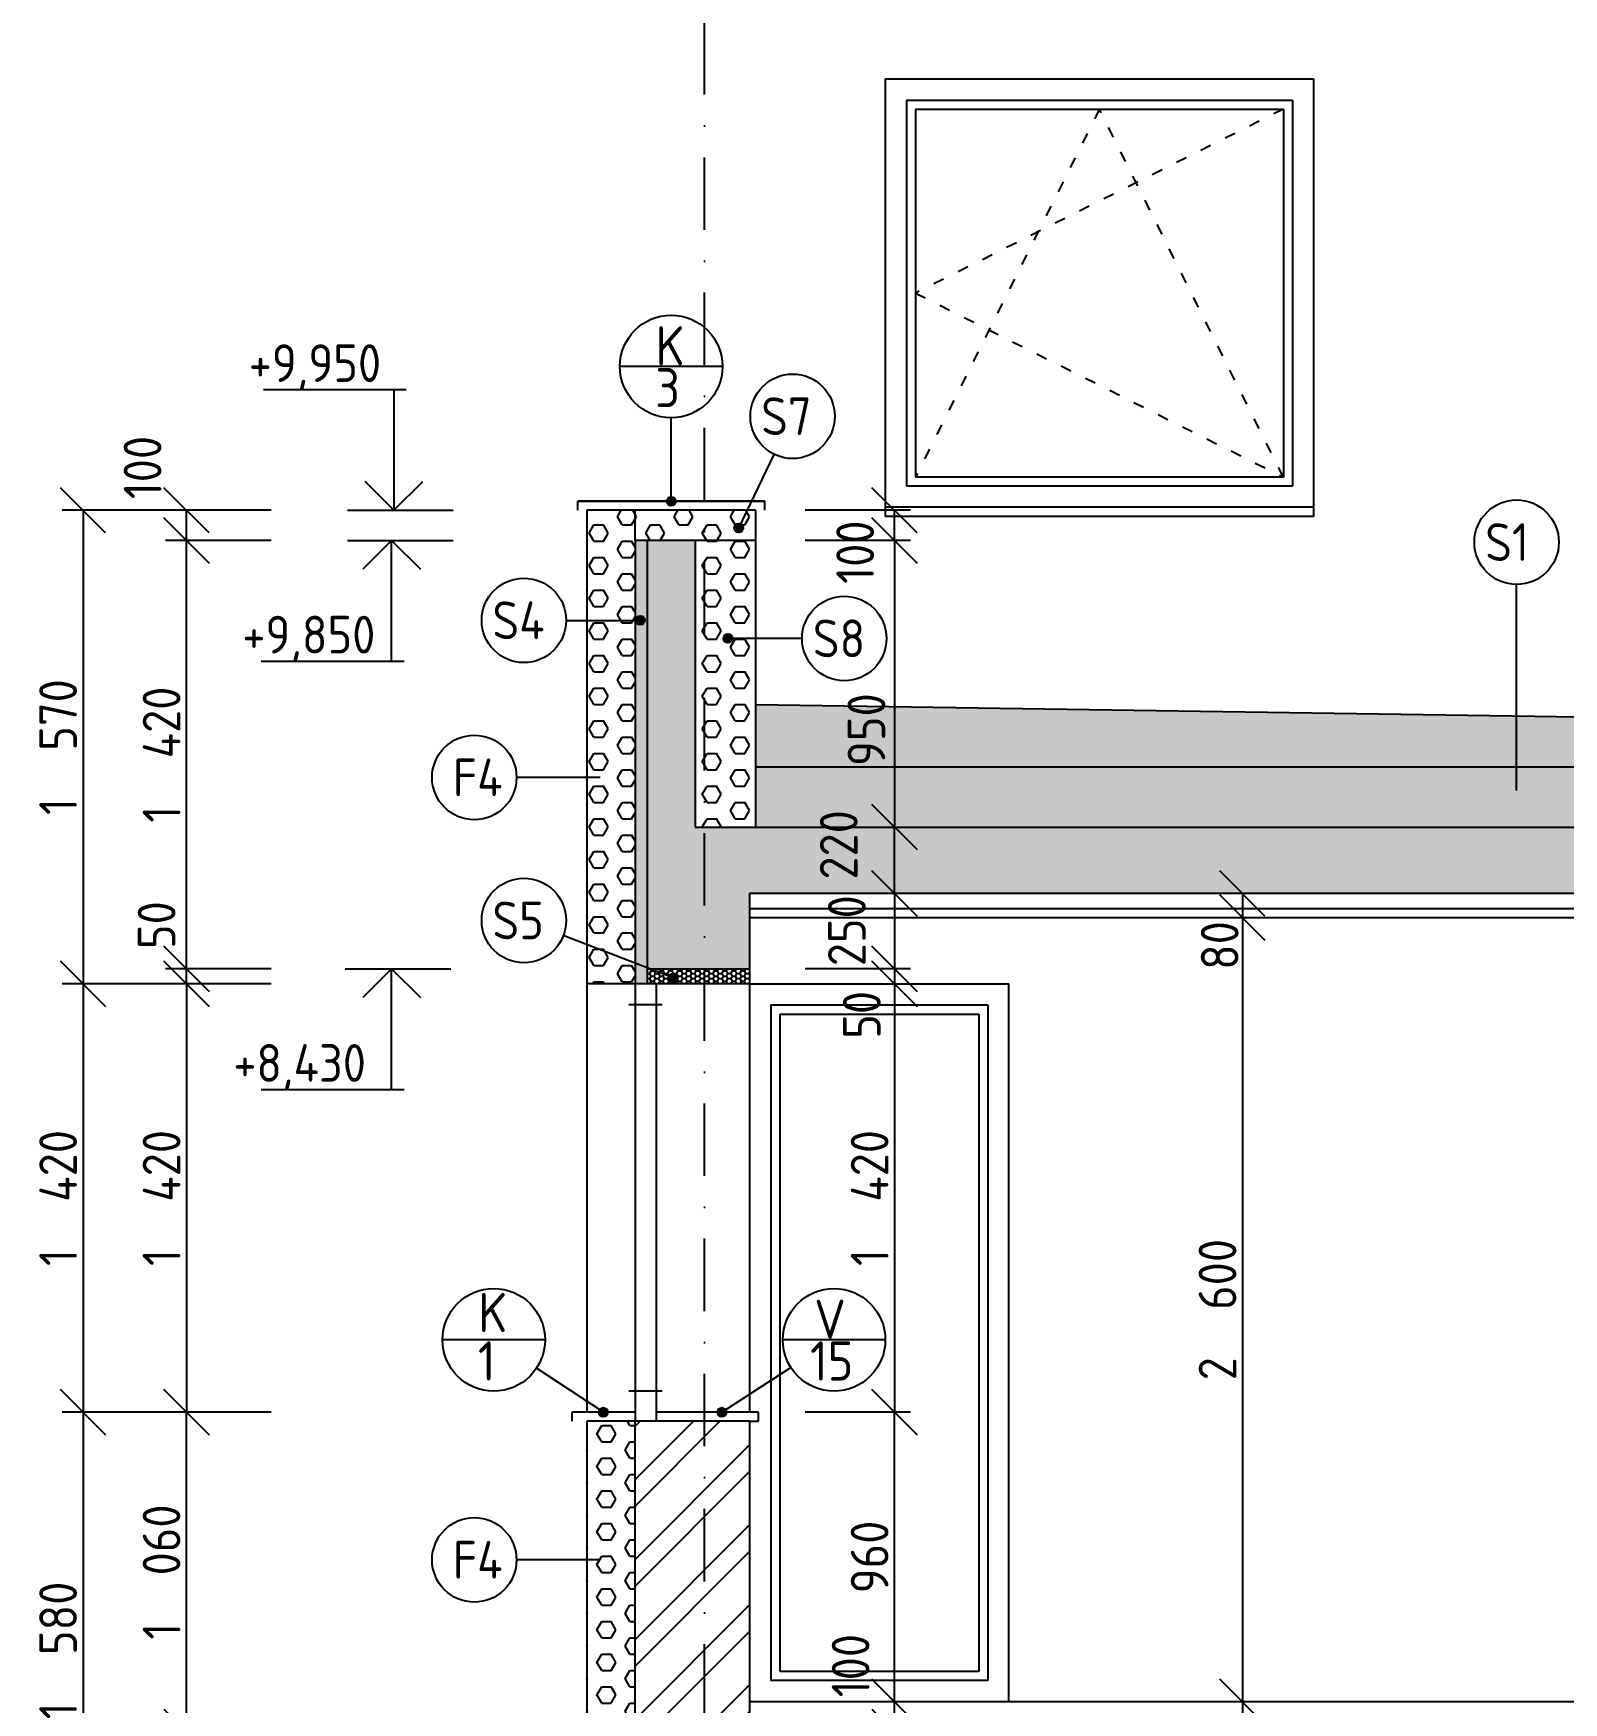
# Model space of a CAD drawing. Extents: x 3792242 to 5145247, y -1546315 to -1031918.
# Drawn here: x 3840718 to 3845792, y -1495763 to -1490229 of the extents above; entities that cross this region are included whole.
import ezdxf

# ---------------------------------------------------------------- set-up
doc = ezdxf.new("R2010")
doc.units = 0
doc.header["$MEASUREMENT"] = 0
doc.linetypes.add('ACAD_ISO03W100', pattern=[30, 12, -18])
doc.linetypes.add('BODKOCIARKOVANA_3', pattern=[5.6, 3, -1.3, 0, -1.3])
doc.layers.get('0').update_dxf_attribs({"linetype": 'CONTINUOUS'})
doc.layers.get('Defpoints').update_dxf_attribs({"color": 61, "linetype": 'CONTINUOUS'})
for name, color, linetype in [('KÓTY', 4, 'CONTINUOUS'), ('MÚRY', 1, 'CONTINUOUS'), ('OKNÁ', 143, 'CONTINUOUS'), ('osi', 253, 'CONTINUOUS'), ('TENKÁ', 7, 'CONTINUOUS'), ('ŠRAFY', 82, 'CONTINUOUS'), ('šrafy-múry', 8, 'CONTINUOUS')]:
    doc.layers.add(name, color=color, linetype=linetype)
doc.styles.add('STYLE1', font='isocp.shx')
doc.dimstyles.new('STANDARD-50', dxfattribs={"dimtxt": 125, "dimasz": 150, "dimexe": 10, "dimexo": 200, "dimgap": 20, "dimtad": 1, "dimdsep": 46, "dimlunit": 6, "dimtxsty": 'STYLE1', "dimblk1": 'OBLIQUE', "dimblk2": 'OBLIQUE', "dimsah": 1, "dimcen": 2.5, "dimse1": 1, "dimse2": 1, "dimadec": 0, "dimazin": 0, "dimtfac": 1, "dimtmove": 1, "dimatfit": 3, "dimldrblk": 'OBLIQUE', "dimfxl": 1, "dimtolj": 1, "dimtzin": 0, "dimarcsym": 0})
pattern_1 = [(0, (42813.193, 0), (0, 37.5), [37.5, -37.5]), (90, (42813.193, 0), (-37.5, 2e-15), [37.5, -37.5])]

# ---------------------------------------------------------------- blocks, each defined once
blk = doc.blocks.new('_OBLIQUE')
at = {"color": 0, "linetype": 'ByBlock'}
blk.add_line((-0.5, -0.5), (0.5, 0.5), dxfattribs=at)
blk = doc.blocks.new('*D33313')
at = {"layer": 'Defpoints', "color": 0}
for p in [(3843573.2, -1495760.3), (3843573.2, -1495760.3), (3843573.2, -1495860.3)]:
    blk.add_point(p, dxfattribs=at)
at = {"layer": 'KÓTY', "color": 0, "lineweight": -2, "ltscale": 0.25}
blk.add_line((3843573.2, -1495860.3), (3843573.2, -1495760.3), dxfattribs=at)
at = {"layer": 'KÓTY', "color": 0, "linetype": 'ByBlock', "lineweight": -2, "xscale": 150, "yscale": 150, "zscale": 150}
for p, rotation in [((3843573.2, -1495760.3), 90), ((3843573.2, -1495860.3), 270)]:
    blk.add_blockref('_OBLIQUE', p, dxfattribs=dict(at, rotation=rotation))
at = {"layer": 'KÓTY', "color": 0, "insert": (3843427.7, -1495640.5), "char_height": 125, "attachment_point": 5, "rotation": 90, "style": 'STYLE1'}
blk.add_mtext('\\A1;100', dxfattribs=at)
blk = doc.blocks.new('*D33314')
at = {"layer": 'Defpoints', "color": 0}
for p in [(3843092.7, -1493380.3), (3843092.7, -1494800.3), (3843573.2, -1494800.3)]:
    blk.add_point(p, dxfattribs=at)
at = {"layer": 'KÓTY', "color": 0, "lineweight": -2, "ltscale": 0.25}
blk.add_line((3843573.2, -1493380.3), (3843573.2, -1494800.3), dxfattribs=at)
at = {"layer": 'KÓTY', "color": 0, "linetype": 'ByBlock', "lineweight": -2, "xscale": 150, "yscale": 150, "zscale": 150}
for p, rotation in [((3843573.2, -1493380.3), 90), ((3843573.2, -1494800.3), 270)]:
    blk.add_blockref('_OBLIQUE', p, dxfattribs=dict(at, rotation=rotation))
at = {"layer": 'KÓTY', "color": 0, "insert": (3843490.7, -1494090.3), "char_height": 125, "attachment_point": 5, "rotation": 90, "style": 'STYLE1'}
blk.add_mtext('\\A1;1ﾠ420', dxfattribs=at)
blk = doc.blocks.new('*D33315')
at = {"layer": 'Defpoints', "color": 0}
for p in [(3843092.7, -1493330.3), (3843092.7, -1493380.3), (3843573.2, -1493380.3)]:
    blk.add_point(p, dxfattribs=at)
at = {"layer": 'KÓTY', "color": 0, "lineweight": -2, "ltscale": 0.25}
blk.add_line((3843573.2, -1493330.3), (3843573.2, -1493380.3), dxfattribs=at)
at = {"layer": 'KÓTY', "color": 0, "linetype": 'ByBlock', "lineweight": -2, "xscale": 150, "yscale": 150, "zscale": 150}
for p, rotation in [((3843573.2, -1493330.3), 90), ((3843573.2, -1493380.3), 270)]:
    blk.add_blockref('_OBLIQUE', p, dxfattribs=dict(at, rotation=rotation))
at = {"layer": 'KÓTY', "color": 0, "insert": (3843464.7, -1493483), "char_height": 125, "attachment_point": 5, "rotation": 90, "style": 'STYLE1'}
blk.add_mtext('\\A1;50', dxfattribs=at)
blk = doc.blocks.new('*D33316')
at = {"layer": 'Defpoints', "color": 0}
for p in [(3843092.7, -1493080.3), (3843092.7, -1493330.3), (3843573.2, -1493330.3)]:
    blk.add_point(p, dxfattribs=at)
at = {"layer": 'KÓTY', "color": 0, "lineweight": -2, "ltscale": 0.25}
blk.add_line((3843573.2, -1493080.3), (3843573.2, -1493330.3), dxfattribs=at)
at = {"layer": 'KÓTY', "color": 0, "linetype": 'ByBlock', "lineweight": -2, "xscale": 150, "yscale": 150, "zscale": 150}
for p, rotation in [((3843573.2, -1493080.3), 90), ((3843573.2, -1493330.3), 270)]:
    blk.add_blockref('_OBLIQUE', p, dxfattribs=dict(at, rotation=rotation))
at = {"layer": 'KÓTY', "color": 0, "insert": (3843415.2, -1493204), "char_height": 125, "attachment_point": 5, "rotation": 90, "style": 'STYLE1'}
blk.add_mtext('\\A1;250', dxfattribs=at)
blk = doc.blocks.new('*D33317')
at = {"layer": 'Defpoints', "color": 0}
for p in [(3843573.2, -1494800.3), (3843573.2, -1494800.3), (3843573.2, -1495760.3)]:
    blk.add_point(p, dxfattribs=at)
at = {"layer": 'KÓTY', "color": 0, "lineweight": -2, "ltscale": 0.25}
blk.add_line((3843573.2, -1495760.3), (3843573.2, -1494800.3), dxfattribs=at)
at = {"layer": 'KÓTY', "color": 0, "linetype": 'ByBlock', "lineweight": -2, "xscale": 150, "yscale": 150, "zscale": 150}
for p, rotation in [((3843573.2, -1494800.3), 90), ((3843573.2, -1495760.3), 270)]:
    blk.add_blockref('_OBLIQUE', p, dxfattribs=dict(at, rotation=rotation))
at = {"layer": 'KÓTY', "color": 0, "insert": (3843490.7, -1495280.3), "char_height": 125, "attachment_point": 5, "rotation": 90, "style": 'STYLE1'}
blk.add_mtext('\\A1;960', dxfattribs=at)
blk = doc.blocks.new('*D33318')
at = {"layer": 'Defpoints', "color": 0}
for p in [(3843573.2, -1492860.3), (3843573.2, -1492860.3), (3843573.2, -1493080.3)]:
    blk.add_point(p, dxfattribs=at)
at = {"layer": 'KÓTY', "color": 0, "lineweight": -2, "ltscale": 0.25}
blk.add_line((3843573.2, -1493080.3), (3843573.2, -1492860.3), dxfattribs=at)
at = {"layer": 'KÓTY', "color": 0, "linetype": 'ByBlock', "lineweight": -2, "xscale": 150, "yscale": 150, "zscale": 150}
for p, rotation in [((3843573.2, -1492860.3), 90), ((3843573.2, -1493080.3), 270)]:
    blk.add_blockref('_OBLIQUE', p, dxfattribs=dict(at, rotation=rotation))
at = {"layer": 'KÓTY', "color": 0, "insert": (3843388.2, -1492919.5), "char_height": 125, "attachment_point": 5, "rotation": 90, "style": 'STYLE1'}
blk.add_mtext('\\A1;220', dxfattribs=at)
blk = doc.blocks.new('*D33319')
at = {"layer": 'Defpoints', "color": 0}
for p in [(3842570.2, -1491910.3), (3842570.2, -1492860.3), (3843573.2, -1492860.3)]:
    blk.add_point(p, dxfattribs=at)
at = {"layer": 'KÓTY', "color": 0, "lineweight": -2, "ltscale": 0.25}
blk.add_line((3843573.2, -1491910.3), (3843573.2, -1492860.3), dxfattribs=at)
at = {"layer": 'KÓTY', "color": 0, "linetype": 'ByBlock', "lineweight": -2, "xscale": 150, "yscale": 150, "zscale": 150}
for p, rotation in [((3843573.2, -1491910.3), 90), ((3843573.2, -1492860.3), 270)]:
    blk.add_blockref('_OBLIQUE', p, dxfattribs=dict(at, rotation=rotation))
at = {"layer": 'KÓTY', "color": 0, "insert": (3843480.2, -1492537.5), "char_height": 125, "attachment_point": 5, "rotation": 90, "style": 'STYLE1'}
blk.add_mtext('\\A1;950', dxfattribs=at)
blk = doc.blocks.new('*D33320')
at = {"layer": 'Defpoints', "color": 0}
for p in [(3842410.2, -1491810.3), (3843573.2, -1491810.3), (3842410.2, -1491910.3)]:
    blk.add_point(p, dxfattribs=at)
at = {"layer": 'KÓTY', "color": 0, "lineweight": -2, "ltscale": 0.25}
blk.add_line((3843573.2, -1491910.3), (3843573.2, -1491810.3), dxfattribs=at)
at = {"layer": 'KÓTY', "color": 0, "linetype": 'ByBlock', "lineweight": -2, "xscale": 150, "yscale": 150, "zscale": 150}
for p, rotation in [((3843573.2, -1491810.3), 90), ((3843573.2, -1491910.3), 270)]:
    blk.add_blockref('_OBLIQUE', p, dxfattribs=dict(at, rotation=rotation))
at = {"layer": 'KÓTY', "color": 0, "insert": (3843442.7, -1491949), "char_height": 125, "attachment_point": 5, "rotation": 90, "style": 'STYLE1'}
blk.add_mtext('\\A1;100', dxfattribs=at)
blk = doc.blocks.new('*D39651')
at = {"layer": 'Defpoints', "color": 0}
for p in [(3844726.7, -1493080.3), (3844726.7, -1493160.3), (3844726.7, -1493160.3)]:
    blk.add_point(p, dxfattribs=at)
at = {"layer": 'KÓTY', "color": 0, "lineweight": -2, "ltscale": 0.25}
blk.add_line((3844726.7, -1493080.3), (3844726.7, -1493160.3), dxfattribs=at)
at = {"layer": 'KÓTY', "color": 0, "linetype": 'ByBlock', "lineweight": -2, "xscale": 150, "yscale": 150, "zscale": 150}
for p, rotation in [((3844726.7, -1493080.3), 90), ((3844726.7, -1493160.3), 270)]:
    blk.add_blockref('_OBLIQUE', p, dxfattribs=dict(at, rotation=rotation))
at = {"layer": 'KÓTY', "color": 0, "insert": (3844651.7, -1493253), "char_height": 125, "attachment_point": 5, "rotation": 90, "style": 'STYLE1'}
blk.add_mtext('\\A1;80', dxfattribs=at)
blk = doc.blocks.new('*D39654')
at = {"layer": 'Defpoints', "color": 0}
for p in [(3844087.2, -1493160.3), (3844087.2, -1495760.3), (3844726.7, -1495760.3)]:
    blk.add_point(p, dxfattribs=at)
at = {"layer": 'KÓTY', "color": 0, "lineweight": -2, "ltscale": 0.25}
blk.add_line((3844726.7, -1493160.3), (3844726.7, -1495760.3), dxfattribs=at)
at = {"layer": 'KÓTY', "color": 0, "linetype": 'ByBlock', "lineweight": -2, "xscale": 150, "yscale": 150, "zscale": 150}
for p, rotation in [((3844726.7, -1493160.3), 90), ((3844726.7, -1495760.3), 270)]:
    blk.add_blockref('_OBLIQUE', p, dxfattribs=dict(at, rotation=rotation))
at = {"layer": 'KÓTY', "color": 0, "insert": (3844644.2, -1494460.3), "char_height": 125, "attachment_point": 5, "rotation": 90, "style": 'STYLE1'}
blk.add_mtext('\\A1;2ﾠ600', dxfattribs=at)
blk = doc.blocks.new('*D39655')
at = {"layer": 'Defpoints', "color": 0}
for p in [(3844726.7, -1495760.3), (3844726.7, -1496080.3), (3844726.7, -1496080.3)]:
    blk.add_point(p, dxfattribs=at)
at = {"layer": 'KÓTY', "color": 0, "lineweight": -2, "ltscale": 0.25}
blk.add_line((3844726.7, -1495760.3), (3844726.7, -1496080.3), dxfattribs=at)
at = {"layer": 'KÓTY', "color": 0, "linetype": 'ByBlock', "lineweight": -2, "xscale": 150, "yscale": 150, "zscale": 150}
for p, rotation in [((3844726.7, -1495760.3), 90), ((3844726.7, -1496080.3), 270)]:
    blk.add_blockref('_OBLIQUE', p, dxfattribs=dict(at, rotation=rotation))
at = {"layer": 'KÓTY', "color": 0, "insert": (3844644.2, -1495920.3), "char_height": 125, "attachment_point": 5, "rotation": 90, "style": 'STYLE1'}
blk.add_mtext('\\A1;320', dxfattribs=at)
blk = doc.blocks.new('*D49237')
at = {"layer": 'Defpoints', "color": 0}
for p in [(3842061.7, -1494800.3), (3840882.2, -1496380.3), (3842061.7, -1496380.3)]:
    blk.add_point(p, dxfattribs=at)
at = {"layer": 'KÓTY', "color": 0, "lineweight": -2, "ltscale": 0.25}
blk.add_line((3840882.2, -1494800.3), (3840882.2, -1496380.3), dxfattribs=at)
at = {"layer": 'KÓTY', "color": 0, "linetype": 'ByBlock', "lineweight": -2, "xscale": 150, "yscale": 150, "zscale": 150}
for p, rotation in [((3840882.2, -1494800.3), 90), ((3840882.2, -1496380.3), 270)]:
    blk.add_blockref('_OBLIQUE', p, dxfattribs=dict(at, rotation=rotation))
at = {"layer": 'KÓTY', "color": 0, "insert": (3840799.7, -1495590.3), "char_height": 125, "attachment_point": 5, "rotation": 90, "style": 'STYLE1'}
blk.add_mtext('\\A1;1ﾠ580', dxfattribs=at)
blk = doc.blocks.new('*D49238')
at = {"layer": 'Defpoints', "color": 0}
for p in [(3842061.7, -1493380.3), (3840882.2, -1494800.3), (3842061.7, -1494800.3)]:
    blk.add_point(p, dxfattribs=at)
at = {"layer": 'KÓTY', "color": 0, "lineweight": -2, "ltscale": 0.25}
blk.add_line((3840882.2, -1493380.3), (3840882.2, -1494800.3), dxfattribs=at)
at = {"layer": 'KÓTY', "color": 0, "linetype": 'ByBlock', "lineweight": -2, "xscale": 150, "yscale": 150, "zscale": 150}
for p, rotation in [((3840882.2, -1493380.3), 90), ((3840882.2, -1494800.3), 270)]:
    blk.add_blockref('_OBLIQUE', p, dxfattribs=dict(at, rotation=rotation))
at = {"layer": 'KÓTY', "color": 0, "insert": (3840799.7, -1494090.3), "char_height": 125, "attachment_point": 5, "rotation": 90, "style": 'STYLE1'}
blk.add_mtext('\\A1;1ﾠ420', dxfattribs=at)
blk = doc.blocks.new('*D49239')
at = {"layer": 'Defpoints', "color": 0}
for p in [(3842061.7, -1491810.3), (3840882.2, -1493380.3), (3842061.7, -1493380.3)]:
    blk.add_point(p, dxfattribs=at)
at = {"layer": 'KÓTY', "color": 0, "lineweight": -2, "ltscale": 0.25}
blk.add_line((3840882.2, -1491810.3), (3840882.2, -1493380.3), dxfattribs=at)
at = {"layer": 'KÓTY', "color": 0, "linetype": 'ByBlock', "lineweight": -2, "xscale": 150, "yscale": 150, "zscale": 150}
for p, rotation in [((3840882.2, -1491810.3), 90), ((3840882.2, -1493380.3), 270)]:
    blk.add_blockref('_OBLIQUE', p, dxfattribs=dict(at, rotation=rotation))
at = {"layer": 'KÓTY', "color": 0, "insert": (3840799.7, -1492595.3), "char_height": 125, "attachment_point": 5, "rotation": 90, "style": 'STYLE1'}
blk.add_mtext('\\A1;1ﾠ570', dxfattribs=at)
blk = doc.blocks.new('*D49242')
at = {"layer": 'Defpoints', "color": 0}
for p in [(3841225.2, -1494800.3), (3841902.2, -1494800.3), (3841902.2, -1495860.3)]:
    blk.add_point(p, dxfattribs=at)
at = {"layer": 'KÓTY', "color": 0, "lineweight": -2, "ltscale": 0.25}
blk.add_line((3841225.2, -1495860.3), (3841225.2, -1494800.3), dxfattribs=at)
at = {"layer": 'KÓTY', "color": 0, "linetype": 'ByBlock', "lineweight": -2, "xscale": 150, "yscale": 150, "zscale": 150}
for p, rotation in [((3841225.2, -1494800.3), 90), ((3841225.2, -1495860.3), 270)]:
    blk.add_blockref('_OBLIQUE', p, dxfattribs=dict(at, rotation=rotation))
at = {"layer": 'KÓTY', "color": 0, "insert": (3841142.7, -1495330.3), "char_height": 125, "attachment_point": 5, "rotation": 90, "style": 'STYLE1'}
blk.add_mtext('\\A1;1ﾠ060', dxfattribs=at)
blk = doc.blocks.new('*D49243')
at = {"layer": 'Defpoints', "color": 0}
for p in [(3841844.2, -1493380.3), (3841225.2, -1494800.3), (3841844.2, -1494800.3)]:
    blk.add_point(p, dxfattribs=at)
at = {"layer": 'KÓTY', "color": 0, "lineweight": -2, "ltscale": 0.25}
blk.add_line((3841225.2, -1493380.3), (3841225.2, -1494800.3), dxfattribs=at)
at = {"layer": 'KÓTY', "color": 0, "linetype": 'ByBlock', "lineweight": -2, "xscale": 150, "yscale": 150, "zscale": 150}
for p, rotation in [((3841225.2, -1493380.3), 90), ((3841225.2, -1494800.3), 270)]:
    blk.add_blockref('_OBLIQUE', p, dxfattribs=dict(at, rotation=rotation))
at = {"layer": 'KÓTY', "color": 0, "insert": (3841142.7, -1494090.3), "char_height": 125, "attachment_point": 5, "rotation": 90, "style": 'STYLE1'}
blk.add_mtext('\\A1;1ﾠ420', dxfattribs=at)
blk = doc.blocks.new('*D49244')
at = {"layer": 'Defpoints', "color": 0}
for p in [(3841225.2, -1493330.3), (3842044.2, -1493330.3), (3842044.2, -1493380.3)]:
    blk.add_point(p, dxfattribs=at)
at = {"layer": 'KÓTY', "color": 0, "lineweight": -2, "ltscale": 0.25}
blk.add_line((3841225.2, -1493380.3), (3841225.2, -1493330.3), dxfattribs=at)
at = {"layer": 'KÓTY', "color": 0, "linetype": 'ByBlock', "lineweight": -2, "xscale": 150, "yscale": 150, "zscale": 150}
for p, rotation in [((3841225.2, -1493330.3), 90), ((3841225.2, -1493380.3), 270)]:
    blk.add_blockref('_OBLIQUE', p, dxfattribs=dict(at, rotation=rotation))
at = {"layer": 'KÓTY', "color": 0, "insert": (3841126.2, -1493185.5), "char_height": 125, "attachment_point": 5, "rotation": 90, "style": 'STYLE1'}
blk.add_mtext('\\A1;50', dxfattribs=at)
blk = doc.blocks.new('*D49245')
at = {"layer": 'Defpoints', "color": 0}
for p in [(3841225.2, -1491910.3), (3842044.2, -1491910.3), (3842044.2, -1493330.3)]:
    blk.add_point(p, dxfattribs=at)
at = {"layer": 'KÓTY', "color": 0, "lineweight": -2, "ltscale": 0.25}
blk.add_line((3841225.2, -1493330.3), (3841225.2, -1491910.3), dxfattribs=at)
at = {"layer": 'KÓTY', "color": 0, "linetype": 'ByBlock', "lineweight": -2, "xscale": 150, "yscale": 150, "zscale": 150}
for p, rotation in [((3841225.2, -1491910.3), 90), ((3841225.2, -1493330.3), 270)]:
    blk.add_blockref('_OBLIQUE', p, dxfattribs=dict(at, rotation=rotation))
at = {"layer": 'KÓTY', "color": 0, "insert": (3841142.7, -1492620.3), "char_height": 125, "attachment_point": 5, "rotation": 90, "style": 'STYLE1'}
blk.add_mtext('\\A1;1ﾠ420', dxfattribs=at)
blk = doc.blocks.new('*D49246')
at = {"layer": 'Defpoints', "color": 0}
for p in [(3841225.2, -1491810.3), (3842044.2, -1491810.3), (3842044.2, -1491910.3)]:
    blk.add_point(p, dxfattribs=at)
at = {"layer": 'KÓTY', "color": 0, "lineweight": -2, "ltscale": 0.25}
blk.add_line((3841225.2, -1491910.3), (3841225.2, -1491810.3), dxfattribs=at)
at = {"layer": 'KÓTY', "color": 0, "linetype": 'ByBlock', "lineweight": -2, "xscale": 150, "yscale": 150, "zscale": 150}
for p, rotation in [((3841225.2, -1491810.3), 90), ((3841225.2, -1491910.3), 270)]:
    blk.add_blockref('_OBLIQUE', p, dxfattribs=dict(at, rotation=rotation))
at = {"layer": 'KÓTY', "color": 0, "insert": (3841079.7, -1491668.5), "char_height": 125, "attachment_point": 5, "rotation": 90, "style": 'STYLE1'}
blk.add_mtext('\\A1;100', dxfattribs=at)

msp = doc.modelspace()

# ---------------------------------------------------------------- hatches: boundary and pattern name
at = {"layer": 'TENKÁ'}
h = msp.add_hatch(color=256, dxfattribs=at)
h.dxf.hatch_style = 1
h.paths.add_polyline_path([(3842832.693, -1491765.27, 2.41421356), (3842847.693, -1491780.27, 0.41421356)])
h = msp.add_hatch(color=256, dxfattribs=at)
h.dxf.hatch_style = 1
h.paths.add_polyline_path([(3843056.693, -1491854, -2.41421356), (3843041.693, -1491869, -0.41421356)])
h = msp.add_hatch(color=256, dxfattribs=at)
h.dxf.hatch_style = 1
h.paths.add_polyline_path([(3842730.193, -1492160.176, 2.41421356), (3842745.193, -1492175.176, 0.41421356)])
h = msp.add_hatch(color=256, dxfattribs=at)
h.dxf.hatch_style = 1
h.paths.add_polyline_path([(3843020.693, -1492220.176, -2.41421356), (3843005.693, -1492235.176, -0.41421356)])
h = msp.add_hatch(color=256, dxfattribs=at)
h.dxf.hatch_style = 1
h.paths.add_polyline_path([(3842839.193, -1493345.446, -2.41421356), (3842824.193, -1493360.446, -0.41421356)])
h = msp.add_hatch(color=256, dxfattribs=at)
h.dxf.hatch_style = 1
h.paths.add_polyline_path([(3842607.693, -1494785.27, 2.41421356), (3842622.693, -1494800.27, 0.41421356)])
h = msp.add_hatch(color=256, dxfattribs=at)
h.dxf.hatch_style = 1
h.paths.add_polyline_path([(3843000.693, -1494785.27, 2.41421356), (3843015.693, -1494800.27, 0.41421356)])
at = {"layer": 'ŠRAFY'}
h = msp.add_hatch(dxfattribs=at)
h.set_pattern_fill('HEX', color=256, scale=250)
h.set_pattern_definition([(0, (-605392.31, 16000), (0, 54.12658774), [31.25, -62.5]), (120, (-605392.31, 16000), (-46.875, -27.06329387), [31.25, -62.5]), (60, (-605361.06, 16000), (-46.875, 27.06329387), [31.25, -62.5])])
h.paths.add_polyline_path([(3842912.693, -1492860.27), (3843112.693, -1492860.27), (3843112.693, -1492660.27), (3843112.693, -1492454.533), (3843112.693, -1491810.27), (3842552.693, -1491810.27), (3842552.693, -1493380.27), (3842712.693, -1493380.27), (3842712.693, -1491910.27), (3842752.693, -1491910.27), (3842912.693, -1491910.27)])
h = msp.add_hatch(dxfattribs=at)
h.set_pattern_fill('HONEY', color=256, scale=80)
h.set_pattern_definition([(0, (-601434.307, 7000), (15, 8.660254038), [10, -20]), (120, (-601434.307, 7000), (-15, 8.660254038), [10, -20]), (60, (-601434.307, 7000), (4e-15, 17.320508076), [-20, 10])])
h.paths.add_polyline_path([(3842752.693, -1493380.27), (3842752.693, -1491910.27), (3842712.693, -1491910.27), (3842712.693, -1493380.27)])
h = msp.add_hatch(dxfattribs=at)
h.set_pattern_fill('SQUARE', color=256, scale=300)
h.set_pattern_definition(pattern_1)
h.paths.add_polyline_path([(3847495.193, -1492520.27), (3843112.693, -1492455.433), (3843112.693, -1492660.27), (3848357.906, -1492660.27), (3848357.906, -1492586.671), (3848357.906, -1492585.264), (3848357.906, -1492583.858), (3848357.906, -1492508.171), (3848356.232, -1492508.171), (3848301.832, -1492508.171), (3847652.045, -1492517.918), (3847649.693, -1492520.27), (3847647.41, -1492517.987)])
h.paths.add_polyline_path([(3843355.193, -1492681.299), (3843355.193, -1492393.701), (3843605.193, -1492393.701), (3843605.193, -1492681.299)], flags=9)
h = msp.add_hatch(dxfattribs=at)
h.set_pattern_fill('SQUARE', color=256, scale=300)
h.set_pattern_definition(pattern_1)
h.paths.add_polyline_path([(3848442.693, -1493080.27), (3847862.693, -1493080.27), (3847862.693, -1493130.27), (3848452.535, -1493130.27), (3848453.238, -1492428.379), (3848453.238, -1492422.139), (3848450.473, -1492422.139), (3848450.192, -1492435.264), (3848448.786, -1492435.264), (3848437.594, -1492435.264), (3848437.594, -1492436.671), (3848437.594, -1492558.466), (3848430.102, -1492571.443, 0.4142149), (3848430.565, -1492573.172), (3848436.891, -1492576.824, -0.26792124), (3848437.594, -1492578.042), (3848437.594, -1492583.858), (3848437.594, -1492585.264), (3848437.594, -1492586.671), (3848437.594, -1492708.466), (3848430.102, -1492721.443, 0.4142149), (3848430.565, -1492723.172), (3848436.891, -1492726.824, -0.26792124), (3848437.594, -1492728.042), (3848437.594, -1492733.858, -0.41421316), (3848436.188, -1492735.264), (3848401.501, -1492735.264, -0.41421316), (3848400.095, -1492733.858), (3848400.095, -1492728.233, 0.41420819), (3848398.689, -1492726.827), (3848395.876, -1492726.827, 0.41420819), (3848394.47, -1492728.233), (3848394.47, -1492733.858, -0.41421316), (3848393.064, -1492735.264), (3848318.063, -1492735.264, -0.41421316), (3848316.656, -1492733.858), (3848316.656, -1492731.711), (3848245.57, -1492735.264), (3848245.406, -1492732.457), (3848317.981, -1492728.22, -0.43140811), (3848319.469, -1492729.624), (3848319.469, -1492731.889), (3848329.219, -1492732.452), (3848329.781, -1492728.858, -0.39722449), (3848331.106, -1492727.454), (3848355.258, -1492726.044, 0.39722787), (3848357.906, -1492723.236), (3848357.906, -1492660.27), (3843112.693, -1492660.27), (3843112.693, -1492860.27), (3848192.693, -1492860.27), (3848192.693, -1492740.27), (3848442.693, -1492740.27), (3848442.693, -1492860.27)])
h.paths.add_polyline_path([(3843263.193, -1493063.319), (3843263.193, -1492775.721), (3843513.193, -1492775.721), (3843513.193, -1493063.319)], flags=24)
h = msp.add_hatch(dxfattribs=at)
h.set_pattern_fill('HONEY', color=256, scale=80)
h.set_pattern_definition([(0, (-601434.307, 7000), (15, 8.660254038), [10, -20]), (120, (-601434.307, 7000), (-15, 8.660254038), [10, -20]), (60, (-601434.307, 7000), (4e-15, 17.320508076), [-20, 10])])
h.paths.add_polyline_path([(3842752.693, -1493380.27), (3843092.693, -1493380.27), (3843092.693, -1493330.27), (3842752.693, -1493330.27)])
h = msp.add_hatch(dxfattribs=at)
h.set_pattern_fill('HEX', color=256, scale=250, angle=180)
h.set_pattern_definition([(0, (-580897.81, 36883.5), (0, 54.12658774), [31.25, -62.5]), (120, (-580897.81, 36883.5), (-46.875, -27.06329387), [31.25, -62.5]), (60, (-580866.56, 36883.5), (-46.875, 27.06329387), [31.25, -62.5])])
h.paths.add_polyline_path([(3842712.693, -1494830.27), (3842552.693, -1494830.27), (3842552.693, -1496380.27), (3842712.693, -1496380.27), (3842712.693, -1496330.27), (3842712.693, -1495860.27)])
h = msp.add_hatch(dxfattribs=at)
h.set_pattern_fill('ANSI32', color=256, scale=500)
h.set_pattern_definition([(45, (10351.7, -394519.38), (-132.5825215, 132.5825215), []), (45, (10440.08, -394519.38), (-132.5825215, 132.5825215), [])])
h.paths.add_polyline_path([(3843092.693, -1495860.27), (3843092.693, -1495760.27), (3843092.693, -1494830.27), (3842782.693, -1494830.27), (3842712.693, -1494830.27), (3842712.693, -1495860.27)])
at = {"layer": 'šrafy-múry'}
h = msp.add_hatch(dxfattribs=at)
h.set_pattern_fill('ANSI36', color=253, scale=800)
h.set_pattern_definition([(45, (-93322.31, 7000), (53.0330086, 194.4543648), [250, -50, 0, -50])])
h.paths.add_polyline_path([(3842912.693, -1492860.27), (3842912.693, -1491910.27), (3842752.693, -1491910.27), (3842752.693, -1493330.27), (3843092.693, -1493330.27), (3843092.693, -1493080.27), (3847312.693, -1493080.27), (3847427.693, -1493080.27), (3848427.693, -1493080.27), (3848442.693, -1493080.27), (3848442.693, -1492860.27), (3843112.693, -1492860.27)])
h.paths.add_polyline_path([(3849342.693, -1493080.27), (3850842.693, -1493080.27), (3850957.693, -1493080.27), (3851007.693, -1493080.27), (3856012.693, -1493080.27), (3856012.693, -1493330.27), (3856352.693, -1493330.27), (3856352.693, -1491910.27), (3856192.693, -1491910.27), (3856192.693, -1492860.27), (3855992.693, -1492860.27), (3852782.693, -1492860.27), (3849342.693, -1492860.27)])

# ---------------------------------------------------------------- linework, layer by layer
at = {"layer": 'KÓTY', "ltscale": 0.25}
for p, q in [((3841163.096, -1491810.27), (3840813.096, -1491810.27)), ((3841506.096, -1491810.27), (3841156.096, -1491810.27)), ((3841759.29, -1491810.27), (3842109.29, -1491810.27)), ((3843626.596, -1491810.27), (3843276.596, -1491810.27)), ((3841506.096, -1491910.27), (3841156.096, -1491910.27)), ((3841759.29, -1491910.27), (3842109.29, -1491910.27)), ((3843626.596, -1491910.27), (3843276.596, -1491910.27)), ((3841506.096, -1493330.27), (3841156.096, -1493330.27)), ((3841751.693, -1493330.27), (3842101.693, -1493330.27)), ((3843626.596, -1493330.27), (3843276.596, -1493330.27)), ((3841163.096, -1493380.27), (3840813.096, -1493380.27)), ((3841506.096, -1493380.27), (3841156.096, -1493380.27)), ((3841163.096, -1494800.27), (3840813.096, -1494800.27)), ((3841506.096, -1494800.27), (3841156.096, -1494800.27)), ((3843626.596, -1494800.27), (3843276.596, -1494800.27))]:
    msp.add_line(p, q, dxfattribs=at)
at = {"layer": 'MÚRY'}
for p, q in [((3842552.693, -1491810.27), (3842552.693, -1493380.27)), ((3843112.693, -1491810.27), (3842552.693, -1491810.27)), ((3843112.693, -1491810.27), (3843112.693, -1492455.433)), ((3843112.693, -1492454.533), (3847495.193, -1492520.27)), ((3843092.693, -1493080.27), (3843092.693, -1493380.27)), ((3848442.693, -1493080.27), (3843092.693, -1493080.27)), ((3843092.693, -1493380.27), (3842552.693, -1493380.27)), ((3843092.693, -1494830.27), (3842552.693, -1494830.27)), ((3842552.693, -1494830.27), (3842552.693, -1496380.27)), ((3843092.693, -1494830.27), (3843092.693, -1495760.27)), ((3850342.693, -1495760.27), (3843092.693, -1495760.27))]:
    msp.add_line(p, q, dxfattribs=at)
at = {"layer": 'OKNÁ'}
for p, q in [((3843642.693, -1490480.27), (3844862.693, -1490480.27)), ((3843642.693, -1490480.27), (3843642.693, -1491700.27)), ((3844862.693, -1490480.27), (3844862.693, -1491700.27)), ((3844862.693, -1491700.27), (3843642.693, -1491700.27)), ((3843192.693, -1493480.27), (3843192.693, -1495660.27)), ((3843192.693, -1493480.27), (3843852.693, -1493480.27)), ((3843852.693, -1493480.27), (3843852.693, -1495660.27)), ((3843852.693, -1495660.27), (3843192.693, -1495660.27))]:
    msp.add_line(p, q, dxfattribs=at)
at = {"layer": 'OKNÁ', "linetype": 'ACAD_ISO03W100', "ltscale": 3}
for p, q in [((3844862.693, -1490480.27), (3843642.693, -1491090.27)), ((3844252.693, -1490480.27), (3843642.693, -1491700.27)), ((3844862.693, -1491700.27), (3844252.693, -1490480.27)), ((3843642.693, -1491090.27), (3844862.693, -1491700.27))]:
    msp.add_line(p, q, dxfattribs=at)
at = {"layer": 'OKNÁ', "ltscale": 0.25}
for p, q in [((3845636.193, -1492739.007), (3845636.193, -1492056.062)), ((3842484.193, -1492175.176), (3842730.193, -1492175.176)), ((3843266.693, -1492235.176), (3843020.693, -1492235.176)), ((3842597.193, -1492695.913), (3842319.831, -1492695.913)), ((3842839.193, -1493360.446), (3842474.871, -1493220.407)), ((3842712.693, -1493380.27), (3842712.693, -1494830.27)), ((3842782.693, -1493380.27), (3842782.693, -1494830.27)), ((3842802.693, -1493450.27), (3842692.693, -1493450.27)), ((3842802.693, -1494730.27), (3842692.693, -1494730.27)), ((3842597.193, -1495289.981), (3842319.831, -1495289.981))]:
    msp.add_line(p, q, dxfattribs=at)
for centre in [(3843235.193, -1491498.676), (3845636.193, -1491916.062), (3842344.193, -1492175.176), (3843406.693, -1492235.176), (3842179.831, -1492695.913), (3842344.193, -1493170.176), (3842179.831, -1495289.981)]:
    msp.add_circle(centre, 140, dxfattribs=at)
at = {"layer": 'osi', "linetype": 'BODKOCIARKOVANA_3', "ltscale": 80}
msp.add_line((3842942.693, -1508356), (3842942.693, -1485946), dxfattribs=at)
at = {"layer": 'TENKÁ'}
for p, q in [((3843542.693, -1490380.27), (3844962.693, -1490380.27)), ((3843542.693, -1490380.27), (3843542.693, -1491830.27)), ((3844962.693, -1490380.27), (3844962.693, -1491830.27)), ((3843612.693, -1490450.27), (3844892.693, -1490450.27)), ((3843612.693, -1490450.27), (3843612.693, -1491730.27)), ((3844892.693, -1490450.27), (3844892.693, -1491730.27)), ((3843056.693, -1491869), (3843174.404, -1491624.79)), ((3844892.693, -1491730.27), (3843612.693, -1491730.27)), ((3842522.693, -1491780.27), (3843142.693, -1491780.27)), ((3842522.693, -1491810.27), (3842522.693, -1491780.27)), ((3842522.693, -1491780.27), (3843122.693, -1491780.27)), ((3843142.693, -1491780.27), (3842522.693, -1491780.27)), ((3842712.693, -1491910.27), (3842712.693, -1491810.27)), ((3843142.693, -1491810.27), (3843142.693, -1491780.27)), ((3844962.693, -1491800.27), (3843542.693, -1491800.27)), ((3844962.693, -1491830.27), (3843542.693, -1491830.27)), ((3843112.693, -1491910.27), (3842712.693, -1491910.27)), ((3842712.693, -1491910.27), (3842712.693, -1493380.27)), ((3842752.693, -1491910.27), (3842752.693, -1493380.27)), ((3842912.693, -1491910.27), (3842912.693, -1492860.27)), ((3843112.693, -1492455.433), (3843112.693, -1492860.27)), ((3843112.693, -1492660.27), (3848357.906, -1492660.27)), ((3842912.693, -1492860.27), (3848442.693, -1492860.27)), ((3843092.693, -1493130.27), (3850342.693, -1493130.27)), ((3843092.693, -1493160.27), (3850342.693, -1493160.27)), ((3842752.693, -1493330.27), (3843092.693, -1493330.27)), ((3842552.693, -1493380.27), (3842552.693, -1494800.27)), ((3843092.693, -1493380.27), (3843092.693, -1494800.27)), ((3843092.693, -1493380.27), (3843952.693, -1493380.27)), ((3843952.693, -1495760.27), (3843952.693, -1493380.27)), ((3843162.693, -1493450.27), (3843162.693, -1495690.27)), ((3843162.693, -1493450.27), (3843882.693, -1493450.27)), ((3843882.693, -1493450.27), (3843882.693, -1495690.27)), ((3842607.693, -1494800.27), (3842386.128, -1494654.018)), ((3843000.693, -1494800.27), (3843229.825, -1494652.502)), ((3842712.693, -1494800.27), (3842502.693, -1494800.27)), ((3842502.693, -1494800.27), (3842502.693, -1494830.27)), ((3843122.693, -1494800.27), (3842782.693, -1494800.27)), ((3843122.693, -1494830.27), (3843122.693, -1494800.27)), ((3842712.693, -1496380.27), (3842712.693, -1494830.27)), ((3843092.693, -1494830.27), (3843122.693, -1494830.27)), ((3843882.693, -1495690.27), (3843162.693, -1495690.27)), ((3843092.693, -1495760.27), (3843092.693, -1495860.27))]:
    msp.add_line(p, q, dxfattribs=at)
at = {"layer": 'TENKÁ', "ltscale": 0.25}
for p, q in [((3843002.693, -1491333.367), (3842662.693, -1491333.367)), ((3842832.693, -1491795.27), (3842832.693, -1491503.367)), ((3842414.25, -1494560.367), (3842074.25, -1494560.367)), ((3843542.693, -1494560.367), (3843202.693, -1494560.367))]:
    msp.add_line(p, q, dxfattribs=at)
at = {"layer": 'TENKÁ', "linetype": 'ByBlock', "ltscale": 0.25}
for p, q in [((3841480.428, -1491410.27), (3841954.327, -1491410.27)), ((3841913.233, -1491410.27), (3841913.233, -1491810.27)), ((3841913.233, -1491810.27), (3841817.774, -1491714.811)), ((3841913.233, -1491810.27), (3842008.693, -1491714.811)), ((3841905.636, -1491910.27), (3841810.177, -1492005.73)), ((3841905.636, -1491910.27), (3842001.096, -1492005.73)), ((3841905.636, -1492310.27), (3841905.636, -1491910.27)), ((3841472.831, -1492310.27), (3841946.73, -1492310.27)), ((3841905.636, -1493330.27), (3841810.177, -1493425.73)), ((3841905.636, -1493330.27), (3842001.096, -1493425.73)), ((3841905.636, -1493730.27), (3841905.636, -1493330.27)), ((3841472.831, -1493730.27), (3841946.73, -1493730.27))]:
    msp.add_line(p, q, dxfattribs=at)
at = {"layer": 'TENKÁ', "ltscale": 0.25}
for centre in [(3842832.693, -1491333.367), (3842244.25, -1494560.367), (3843372.693, -1494560.367)]:
    msp.add_circle(centre, 170, dxfattribs=at)
at = {"layer": 'TENKÁ'}
for centre in [(3842832.693, -1491780.27), (3843056.693, -1491869), (3842730.193, -1492175.176), (3843020.693, -1492235.176), (3842839.193, -1493360.446), (3842607.693, -1494800.27), (3843000.693, -1494800.27)]:
    msp.add_circle(centre, 15, dxfattribs=at)

# ---------------------------------------------------------------- texts
at = {"layer": 'TENKÁ', "style": 'STYLE1'}
for s, p in [('K', (3842780.662, -1491329.867)), ('3', (3842779.662, -1491468.504)), ('K', (3842192.72, -1494534.867)), ('V', (3843306.662, -1494556.867)), ('1', (3842191.72, -1494695.503)), ('15', (3843293.162, -1494695.503))]:
    msp.add_text(s, height=130, dxfattribs=at).set_placement(p)
at = {"layer": 'TENKÁ', "ltscale": 0.25, "style": 'STYLE1'}
for s, p in [('+9,950', (3841431.995, -1491384.944)), ('S7', (3843130.888, -1491560.854)), ('S1', (3845531.888, -1491978.24)), ('S4', (3842239.888, -1492237.354)), ('+9,850', (3841410.685, -1492284.944)), ('S8', (3843302.388, -1492297.354)), ('F4', (3842108.527, -1492758.091)), ('S5', (3842239.888, -1493232.354)), ('+8,430', (3841380.685, -1493704.944)), ('F4', (3842108.527, -1495352.158))]:
    msp.add_text(s, height=125, dxfattribs=at).set_placement(p)

# ---------------------------------------------------------------- dimensions: what is measured, and where the dimension line sits
at = {"layer": 'KÓTY', "ltscale": 0.25}
for base, p1, p2, picture, middle in [((3841225.193, -1491810.27), (3842044.193, -1491910.27), (3842044.193, -1491810.27), '*D49246', (3841162.193, -1491668.5)), ((3843573.193, -1491810.27), (3842410.193, -1491910.27), (3842410.193, -1491810.27), '*D33320', (3843525.193, -1491949)), ((3843573.193, -1492860.27), (3842570.193, -1491910.27), (3842570.193, -1492860.27), '*D33319', (3843562.693, -1492537.5)), ((3844726.693, -1493160.27), (3844726.693, -1493080.27), (3844726.693, -1493160.27), '*D39651', (3844734.193, -1493253)), ((3841225.193, -1493330.27), (3842044.193, -1493380.27), (3842044.193, -1493330.27), '*D49244', (3841208.693, -1493185.5))]:
    dim = msp.add_linear_dim(base=base, p1=p1, p2=p2, angle=90, dimstyle='STANDARD-50', override={"dimtxsty": 'STYLE1', "dimldrblk": 'OBLIQUE'}, dxfattribs=at)
    dim.commit()
    dim.dimension.update_dxf_attribs({"geometry": picture, "text_midpoint": middle, "dimtype": 160})
for base, p1, p2, picture, middle in [((3840882.193, -1493380.27), (3842061.693, -1491810.27), (3842061.693, -1493380.27), '*D49239', (3840799.65, -1492595.27)), ((3841225.193, -1491910.27), (3842044.193, -1493330.27), (3842044.193, -1491910.27), '*D49245', (3841142.65, -1492620.27)), ((3843573.193, -1492860.27), (3843573.193, -1493080.27), (3843573.193, -1492860.27), '*D33318', (3843388.193, -1492919.52)), ((3844726.693, -1495760.27), (3844087.193, -1493160.27), (3844087.193, -1495760.27), '*D39654', (3844644.15, -1494460.27)), ((3840882.193, -1494800.27), (3842061.693, -1493380.27), (3842061.693, -1494800.27), '*D49238', (3840799.65, -1494090.27)), ((3841225.193, -1494800.27), (3841844.193, -1493380.27), (3841844.193, -1494800.27), '*D49243', (3841142.65, -1494090.27)), ((3840882.193, -1496380.27), (3842061.693, -1494800.27), (3842061.693, -1496380.27), '*D49237', (3840799.65, -1495590.27)), ((3841225.193, -1494800.27), (3841902.193, -1495860.27), (3841902.193, -1494800.27), '*D49242', (3841142.65, -1495330.27)), ((3844726.693, -1496080.27), (3844726.693, -1495760.27), (3844726.693, -1496080.27), '*D39655', (3844644.193, -1495920.27))]:
    dim = msp.add_linear_dim(base=base, p1=p1, p2=p2, angle=90, dimstyle='STANDARD-50', override={"dimtxsty": 'STYLE1', "dimldrblk": 'OBLIQUE'}, dxfattribs=at)
    dim.commit()
    dim.dimension.update_dxf_attribs({"geometry": picture, "text_midpoint": middle})
for base, p1, p2, picture, middle in [((3843573.193, -1493330.27), (3843092.693, -1493080.27), (3843092.693, -1493330.27), '*D33316', (3843497.693, -1493204)), ((3843573.193, -1493380.27), (3843092.693, -1493330.27), (3843092.693, -1493380.27), '*D33315', (3843547.193, -1493483)), ((3843573.193, -1495760.27), (3843573.193, -1495860.27), (3843573.193, -1495760.27), '*D33313', (3843510.193, -1495640.5))]:
    dim = msp.add_linear_dim(base=base, p1=p1, p2=p2, angle=90, dimstyle='STANDARD-50', dxfattribs=at)
    dim.commit()
    dim.dimension.update_dxf_attribs({"geometry": picture, "text_midpoint": middle, "dimtype": 160})
for p1, p2, picture, middle in [((3843092.693, -1493380.27), (3843092.693, -1494800.27), '*D33314', (3843490.65, -1494090.27)), ((3843573.193, -1495760.27), (3843573.193, -1494800.27), '*D33317', (3843490.693, -1495280.27))]:
    dim = msp.add_linear_dim(base=(3843573.193, -1494800.27), p1=p1, p2=p2, angle=90, dimstyle='STANDARD-50', dxfattribs=at)
    dim.commit()
    dim.dimension.update_dxf_attribs({"geometry": picture, "text_midpoint": middle})

doc.saveas('drawing.dxf')
